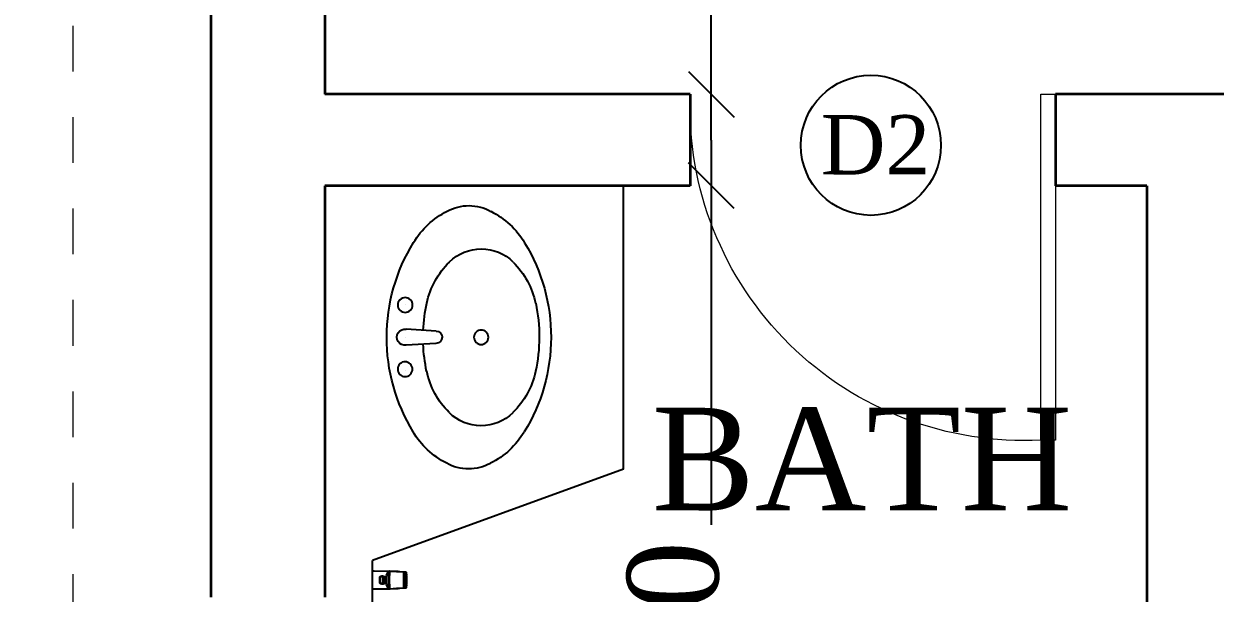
# Model space of a CAD drawing. Header units: metres. Extents: x 503482 to 1007323, y 2781056 to 5562345.
# Drawn here: x 503506.252 to 503508.861, y 2781138.485 to 2781139.731 of the extents above; entities that cross this region are included whole.
import ezdxf

# ---------------------------------------------------------------- set-up
doc = ezdxf.new("R2010")
doc.units = ezdxf.units.M
doc.header["$LTSCALE"] = 10
doc.header["$MEASUREMENT"] = 0
doc.header["$PDMODE"] = 3
doc.linetypes.add('HIDDEN', pattern=[0.375, 0.25, -0.125])
doc.layers.get('0').update_dxf_attribs({"linetype": 'CONTINUOUS'})
doc.layers.get('DEFPOINTS').update_dxf_attribs({"linetype": 'CONTINUOUS'})
for name, color, linetype, lineweight in [('01 wall', 4, 'CONTINUOUS', 35), ('01_WALLS', 7, 'CONTINUOUS', 25), ('TEXT', 254, 'CONTINUOUS', 13), ('WALL', 7, 'CONTINUOUS', 30)]:
    doc.layers.add(name, color=color, linetype=linetype, lineweight=lineweight)
for name, color, linetype in [('FUR', 31, 'CONTINUOUS'), ('IDS_FIXT', 31, 'CONTINUOUS'), ('IDT_FIXT', 31, 'CONTINUOUS')]:
    doc.layers.add(name, color=color, linetype=linetype)
doc.styles.add('AREAL', font='times.ttf')
doc.styles.add('PLAN-D$0$STANDARD', font='txt')
doc.dimstyles.new('bdc-1-100-A', dxfattribs={"dimtxt": 0.2, "dimasz": 0.1, "dimexe": 0, "dimexo": 0, "dimgap": 0.05, "dimtad": 1, "dimzin": 7, "dimdsep": 46, "dimtxsty": 'AREAL', "dimblk": 'OBLIQUE', "dimcen": 0.001, "dimdle": 0.1, "dimse1": 1, "dimse2": 1, "dimclrd": 15, "dimclre": 8, "dimclrt": 3, "dimadec": 0, "dimazin": 0, "dimtfac": 1, "dimtix": 1, "dimtmove": 2, "dimatfit": 3, "dimldrblk": 'OBLIQUE', "dimfxl": 0.1, "dimtolj": 1, "dimtzin": 0, "dimlwe": 5, "dimarcsym": 0})

# ---------------------------------------------------------------- blocks, each defined once
blk = doc.blocks.new('_Oblique')
at = {"color": 0, "linetype": 'ByBlock', "lineweight": -2}
blk.add_line((-0.5, -0.5), (0.5, 0.5), dxfattribs=at)
blk = doc.blocks.new('*D698')
at = {"layer": '01_WALLS', "color": 15, "linetype": 'Continuous', "lineweight": -2, "ltscale": 0.04, "transparency": 16777216}
for p, q in [((503507.7574, 2781139.4765), (503507.7574, 2781138.6344)), ((503507.7574, 2781136.8765), (503507.7574, 2781138.0345))]:
    blk.add_line(p, q, dxfattribs=at)
at = {"layer": 'DEFPOINTS', "color": 0, "ltscale": 0.04, "transparency": 16777216}
for p in [(503507.8112, 2781139.3765), (503507.7574, 2781136.9765), (503508.1112, 2781136.9765)]:
    blk.add_point(p, dxfattribs=at)
at = {"layer": '01_WALLS', "color": 15, "lineweight": -2, "ltscale": 0.04, "transparency": 16777216, "xscale": 0.1, "yscale": 0.1, "zscale": 0.1}
for p, rotation in [((503507.7574, 2781139.3765), 90), ((503507.7574, 2781136.9765), 270)]:
    blk.add_blockref('_Oblique', p, dxfattribs=dict(at, rotation=rotation))
at = {"layer": '01_WALLS', "color": 3, "lineweight": 5, "ltscale": 0.04, "transparency": 16777216, "insert": (503507.6753, 2781138.3345), "char_height": 0.2, "attachment_point": 5, "rotation": 90, "style": 'AREAL'}
blk.add_mtext('\\A1;2.40', dxfattribs=at)
blk = doc.blocks.new('*D705')
at = {"layer": '01_WALLS', "color": 15, "linetype": 'Continuous', "lineweight": -2, "ltscale": 0.04, "transparency": 16777216}
blk.add_line((503505.8163, 2781147.0265), (503505.8163, 2781128.7265), dxfattribs=at)
at = {"layer": 'DEFPOINTS', "color": 0, "ltscale": 0.04, "transparency": 16777216}
for p in [(503506.6612, 2781146.9265), (503505.8163, 2781128.8265), (503506.6612, 2781128.8265)]:
    blk.add_point(p, dxfattribs=at)
at = {"layer": '01_WALLS', "color": 15, "lineweight": -2, "ltscale": 0.04, "transparency": 16777216, "xscale": 0.1, "yscale": 0.1, "zscale": 0.1}
for p, rotation in [((503505.8163, 2781146.9265), 90), ((503505.8163, 2781128.8265), 270)]:
    blk.add_blockref('_Oblique', p, dxfattribs=dict(at, rotation=rotation))
at = {"layer": '01_WALLS', "color": 3, "lineweight": 5, "ltscale": 0.04, "transparency": 16777216, "insert": (503505.6642, 2781137.8765), "char_height": 0.2, "attachment_point": 5, "rotation": 90, "style": 'AREAL'}
blk.add_mtext('\\A1;18.10', dxfattribs=at)
blk = doc.blocks.new('*D710')
at = {"layer": '01_WALLS', "color": 15, "linetype": 'Continuous', "lineweight": -2, "ltscale": 0.04, "transparency": 16777216}
blk.add_line((503507.7574, 2781139.4765), (503507.7574, 2781143.2765), dxfattribs=at)
at = {"layer": 'DEFPOINTS', "color": 0, "ltscale": 0.04, "transparency": 16777216}
for p in [(503507.3708, 2781143.1765), (503507.7574, 2781143.1765), (503507.3708, 2781139.5765)]:
    blk.add_point(p, dxfattribs=at)
at = {"layer": '01_WALLS', "color": 15, "lineweight": -2, "ltscale": 0.04, "transparency": 16777216, "xscale": 0.1, "yscale": 0.1, "zscale": 0.1}
for p, rotation in [((503507.7574, 2781143.1765), 90), ((503507.7574, 2781139.5765), 270)]:
    blk.add_blockref('_Oblique', p, dxfattribs=dict(at, rotation=rotation))
at = {"layer": '01_WALLS', "color": 3, "lineweight": 5, "ltscale": 0.04, "transparency": 16777216, "insert": (503507.6054, 2781141.3765), "char_height": 0.2, "attachment_point": 5, "rotation": 90, "style": 'AREAL'}
blk.add_mtext('\\A1;3.60', dxfattribs=at)
blk = doc.blocks.new('A$C155168EF')
at = {"layer": '01_WALLS', "color": 1, "linetype": 'Continuous', "lineweight": 0, "ltscale": 24}
blk.add_lwpolyline([(1.42, 34.08), (0, 34.08), (0, 0.04), (1.42, 0.04)], close=True, dxfattribs=at)
blk.add_arc((3.11, 32.91), 32.91, 267.0463, 2.0429, dxfattribs=at)
blk = doc.blocks.new('HGRT')
at = {"layer": 'IDT_FIXT'}
for p, q in [((-3.5, 8.14), (-3.5, 8.14)), ((-0.65, 4.83), (-0.85, 8.01)), ((0.02, 8.13), (0.02, 8.13)), ((0.67, 4.83), (0.89, 8.01)), ((3.53, 8.12), (3.53, 8.12))]:
    blk.add_line(p, q, dxfattribs=at)
for centre, major_axis, start_param, end_param in [((-0.02, -9.23), (-13.67, 13.67), -0.787417, -0.237282), ((-3.41, 8.14), (-0.559, 0.559), 1.568777398438714, 7.851962705618299), ((0.02, 8.13), (0.621, 0.621), 5.362632, 8.770497), ((-0.02, -9.23), (13.67, 13.67), 0.233245, 0.783379), ((3.44, 8.12), (0.559, 0.559), 3.139574, 9.422759), ((-5.6, -0.27), (6.21, 6.21), 1.322319, 1.889213), ((5.6, -0.29), (-6.21, 6.21), 4.389934, 4.956829), ((-1.79, -2.76), (-6.21, 6.21), -0.574325, 0.003735), ((-0.02, -11.37), (-12.43, 12.43), -0.744765, -0.578386), ((-0.02, -11.37), (12.43, 12.43), 0.574348, 0.740727), ((1.78, -2.77), (-6.21, 6.21), 4.704616, 5.282676), ((0.01, 4.83), (0.466, 0.466), 2.354176, 5.495768), ((-9.22, 1.34), (3.42, 3.42), 1.848774, 2.354176), ((-4.61, 0.01), (-3.42, 3.42), 0.008258, 0.783379), ((4.61, -0.01), (-3.42, 3.42), 3.924972, 4.700093), ((9.23, 1.3), (3.42, 3.42), 5.495768, 6.001171), ((-9.22, 1.34), (3.42, 3.42), 2.354174, 2.859578), ((9.23, 1.3), (3.42, 3.42), 4.990366, 5.495768), ((-4.61, 0.01), (-3.42, 3.42), 0.783379, 1.558501), ((0, 0), (-0.544, 0.544), 1.568777398434258, 7.851962705613843), ((-5.6, 2.93), (6.21, 6.21), 2.819138, 3.386033), ((4.61, -0.01), (3.42, 3.42), 4.720647, 5.495768), ((5.61, 2.91), (-6.21, 6.21), 2.893116, 3.460011), ((-1.78, 2.77), (-6.21, 6.21), 1.563023, 2.141083), ((1.79, 2.76), (-6.21, 6.21), 2.567268, 3.145326), ((0.02, 11.86), (13.67, 13.67), 3.374837, 3.924972), ((0.02, 11.86), (-13.67, 13.67), 2.354176, 2.90431), ((0.02, 11.37), (-12.43, 12.43), 2.145144, 2.354176), ((0.02, 11.37), (12.43, 12.43), 3.924972, 4.134003)]:
    blk.add_ellipse(centre, major_axis=major_axis, ratio=1, start_param=start_param, end_param=end_param, dxfattribs=at)
at = {"layer": 'IDT_FIXT', "style": 'PLAN-D$0$STANDARD', "oblique": 0, "width": 1, "flags": 9}
for tag, p in [('PLATE', (0.02, 10.33)), ('USER2', (0.02, 10.32)), ('USER1', (0.02, 10.32)), ('RIPG', (0.02, 10.32)), ('KPG', (0.02, 10.32)), ('MATERIAL', (0.02, 10.32)), ('PRODCLASS', (0.02, 10.32)), ('PRODNAME', (0.02, 10.32)), ('USER3', (0.02, 10.31))]:
    blk.add_attdef(tag, p, '', height=0.000879, rotation=359.8843, dxfattribs=at)
blk = doc.blocks.new('A$C59800132')
at = {"layer": 'IDS_FIXT'}
for p, q in [((0, 32.6), (0, 30.5)), ((0, 28.8), (0, 28.2)), ((0, 28.2), (0, 26.1)), ((0.3, 30.2), (0.3, 32.9)), ((0.6, 32.9), (0.3, 32.9)), ((0.3, 30.2), (0.6, 30.1)), ((0.3, 28.5), (0.3, 29.1)), ((0.6, 29.1), (0.3, 29.1)), ((0.3, 25.8), (0.3, 28.5)), ((0.6, 28.5), (0.3, 28.5)), ((2.5, 2.1), (2.5, 37.9)), ((5.7, 37.9), (2.5, 37.9)), ((5.7, 37.9), (5.7, 2.1)), ((6, 2.4), (6, 37.6)), ((6.1, 36), (6, 36)), ((6.1, 37.5), (6.1, 2.5)), ((35.5, 39.7), (20.8, 39.5)), ((70.5, 40), (37.6, 39.7)), ((48.3, 26.9), (44.3, 26.8)), ((48.3, 26.6), (44.3, 26.6)), ((53.9, 28.2), (51.9, 28.2)), ((54.5, 28.2), (52.5, 28.2)), ((74, 40), (70.5, 40)), ((0, 25.8), (0, 23.7)), ((0, 23.7), (0, 22.8)), ((0, 22.8), (0, 21.4)), ((0, 21.1), (0, 18.9)), ((0, 18.6), (0, 17.2)), ((0, 17.2), (0, 16.3)), ((0, 16.3), (0, 14.2)), ((0, 13.9), (0, 11.8)), ((0, 11.8), (0, 11.2)), ((0, 9.5), (0, 7.4)), ((0.3, 23.4), (0.3, 25.8)), ((0.3, 25.8), (0.6, 25.8)), ((0.3, 22.5), (0.3, 23.4)), ((0.3, 23.4), (0.6, 23.4)), ((0.3, 21.4), (0.3, 22.5)), ((0.3, 22.5), (0.6, 22.5)), ((0.3, 18.6), (0.3, 21.4)), ((0.6, 21.4), (0.3, 21.4)), ((0.3, 17.5), (0.3, 18.6)), ((0.3, 18.6), (0.6, 18.6)), ((0.3, 16.6), (0.3, 17.5)), ((0.6, 17.5), (0.3, 17.5)), ((0.3, 14.2), (0.3, 16.6)), ((0.6, 16.6), (0.3, 16.6)), ((0.3, 11.5), (0.3, 14.2)), ((0.6, 14.2), (0.3, 14.2)), ((0.3, 10.9), (0.3, 11.5)), ((0.3, 11.5), (0.6, 11.5)), ((0.3, 10.9), (0.6, 10.9)), ((0.6, 9.9), (0.3, 9.8)), ((0.3, 7.1), (0.3, 9.8)), ((0.3, 7.1), (0.6, 7.1)), ((2.5, 2.1), (5.7, 2.1)), ((6, 4), (6.1, 4)), ((20.8, 0.5), (35.5, 0.3)), ((37.6, 0.3), (70.5, 0)), ((48.3, 13.4), (44.3, 13.4)), ((44.3, 13.2), (48.3, 13.1)), ((51.9, 11.7), (53.9, 11.8)), ((52.5, 11.7), (54.5, 11.8)), ((70.5, 0), (74, 0))]:
    blk.add_line(p, q, dxfattribs=at)
for centre, radius, start, end in [((0.3, 32.6), 0.3, 91, 180), ((0.3, 30.5), 0.3, 180, 269), ((0.3, 28.8), 0.3, 91, 180), ((0.3, 28.2), 0.3, 91, 180), ((5.7, 37.6), 0.3, 0, 90), ((6.6, 37.5), 0.5, 93.5204, 180.0007), ((2742.5, 20), 2735.9, 179.6236, 180.3764), ((26.6, 20), 20.5, 109.1155, 114.5673), ((20.8, 36.8), 2.77, 89.6679, 109.9147), ((37, 37.7), 2.07, 44.9579, 99.9116), ((-214.3, 20), 253.5, 355.6647, 4.3308), ((26.6, 26.1), 17.6, 46.6954, 47.69), ((26.6, 26), 17.7, 3.8771, 47.9608), ((0.3, 26.1), 0.3, 180, 269), ((0.3, 25.8), 0.3, 156.3427, 180), ((0.3, 23.7), 0.3, 180, 269), ((0.3, 22.8), 0.3, 180, 269), ((0.3, 21.4), 0.3, 180, 209.9491), ((0.3, 21.1), 0.3, 91, 180), ((0.3, 18.9), 0.3, 180, 269), ((0.3, 18.6), 0.3, 150.0509, 180), ((0.3, 17.2), 0.3, 91, 180), ((0.3, 16.3), 0.3, 91, 180), ((0.3, 13.9), 0.3, 91, 180), ((0.3, 14.2), 0.3, 180, 203.6573), ((0.3, 11.8), 0.3, 180, 269), ((0.3, 11.2), 0.3, 180, 269), ((0.3, 9.5), 0.3, 91, 180), ((0.3, 7.4), 0.3, 180, 269), ((5.7, 2.4), 0.3, 270, 0), ((6.6, 2.5), 0.5, 179.9982, 266.2659), ((26.6, 20), 20.5, 245.5226, 250.8845), ((20.8, 3.3), 2.82, 250.1429, 269.9937), ((37, 2.3), 2.07, 260.0751, 314.97), ((26.6, 14), 17.7, 312.0488, 356.1264), ((26.6, 13.9), 17.6, 312.294, 313.1972), ((60.6, 20), 13.1, 166.2325, 193.8376), ((72.6, 20.1), 25.1, 167.8977, 171.4786), ((69.6, 19.2), 22, 188.2925, 192.0999)]:
    blk.add_arc(centre, radius, start, end, dxfattribs=at)
for centre, major_axis, start_param, end_param in [((19.8, 20), (0, -19.4), 2.88906, 3.147641), ((20.8, 20), (0, -19.5), 2.870563, 3.141745), ((74, 20), (0, -20), 0, 3.141593), ((19.8, 20), (0, 19.4), 3.135544, 3.392356), ((20.8, 20), (0, 19.5), 3.14144, 3.412329), ((70.5, 20), (0, -20), 6.227687, 6.283185)]:
    blk.add_ellipse(centre, major_axis=major_axis, ratio=0.017452, start_param=start_param, end_param=end_param, dxfattribs=at)
for points, knots in [([(2.5, 37.9), (2.4, 37.9), (2.2, 37.9), (1.9, 37.9), (1.7, 37.9), (1.5, 37.8), (1.4, 37.8), (1.3, 37.7), (1.2, 37.7), (1.1, 37.6), (0.9, 37.4), (0.8, 37.3), (0.7, 37.1), (0.6, 36.9), (0.6, 36.7), (0.6, 36.6)], [0, 0, 0, 0, 0.122769, 0.227211, 0.313075, 0.380964, 0.431757, 0.467943, 0.513659, 0.576027, 0.654553, 0.724254, 0.803987, 0.895242, 1, 1, 1, 1]), ([(0.6, 36.6), (0.6, 36.6), (0.6, 36.5), (0.6, 36.4), (0.6, 36.1), (0.6, 35.8), (0.6, 35.4), (0.6, 34.9), (0.6, 34.4), (0.6, 33.8), (0.6, 33.3), (0.6, 32.7), (0.6, 32), (0.6, 31.3), (0.6, 30.5), (0.6, 29.9), (0.6, 29.2), (0.6, 28.6), (0.6, 28), (0.6, 27.4), (0.6, 26.9), (0.6, 26.3), (0.6, 25.7), (0.6, 25.1), (0.6, 24.4), (0.6, 23.6), (0.6, 22.7), (0.6, 21.8), (0.6, 20.7), (0.6, 19.7), (0.6, 18.5), (0.6, 17.4), (0.6, 16.2), (0.6, 15.1), (0.6, 14), (0.6, 12.9), (0.6, 11.8), (0.6, 10.7), (0.6, 9.7), (0.6, 9), (0.6, 8.4), (0.6, 8), (0.6, 7.5), (0.6, 7.1), (0.6, 6.7), (0.6, 6.2), (0.6, 5.8), (0.6, 5.3), (0.6, 4.9), (0.6, 4.5), (0.6, 4.2), (0.6, 3.9), (0.6, 3.7), (0.6, 3.6), (0.6, 3.4), (0.6, 3.4), (0.6, 3.4)], [0, 0, 0, 0, 0.026207, 0.051464, 0.07578, 0.099164, 0.121624, 0.143167, 0.163801, 0.183529, 0.202355, 0.22028, 0.241417, 0.261148, 0.27947, 0.296386, 0.311894, 0.325998, 0.338699, 0.349997, 0.36288, 0.374777, 0.387293, 0.400427, 0.41418, 0.428552, 0.446612, 0.465564, 0.485408, 0.506147, 0.527784, 0.55032, 0.573571, 0.596358, 0.618465, 0.639891, 0.665709, 0.690457, 0.71413, 0.736725, 0.749154, 0.761229, 0.772951, 0.785189, 0.799087, 0.814649, 0.831878, 0.848324, 0.866055, 0.885078, 0.905402, 0.922607, 0.940661, 0.959571, 0.979348, 1, 1, 1, 1]), ([(36.6, 39.7), (36.7, 39.7), (36.7, 39.7), (36.8, 39.5), (36.9, 38.9), (37.1, 37.3), (37.2, 34.8), (37.3, 31.9), (37.4, 30), (37.5, 27.8), (37.5, 25.7), (37.5, 23.1), (37.5, 20), (37.5, 16.3), (37.5, 13.3), (37.4, 11.1), (37.4, 9.3), (37.3, 6.5), (37.1, 3.5), (37, 1.5), (36.8, 0.7), (36.7, 0.4), (36.7, 0.3), (36.6, 0.3)], [0, 0, 0, 0, 0.011037, 0.053704, 0.079886, 0.133786, 0.248141, 0.277733, 0.3177, 0.358272, 0.399459, 0.430704, 0.494006, 0.55803, 0.621899, 0.653459, 0.684635, 0.725471, 0.8238, 0.899054, 0.935568, 0.9624, 1, 1, 1, 1]), ([(44.3, 12.8), (44.3, 12.9), (44.3, 13.1), (44.3, 13.8), (44.3, 14.3), (44.3, 16.3), (44.2, 18.2), (44.2, 21.8), (44.3, 23.7), (44.3, 25.7), (44.3, 26.2), (44.3, 26.9), (44.3, 27.1), (44.3, 27.2)], [0, 0, 0, 0, 0.088426, 0.088426, 0.224954, 0.224954, 0.49801, 0.49801, 0.771065, 0.771065, 0.907593, 0.907593, 1, 1, 1, 1]), ([(50.5, 28.2), (50.3, 28.2), (50.1, 28.2), (49.8, 28.1), (49.5, 28.1), (49.4, 28.1), (49.3, 28), (49.3, 28), (49.2, 28), (49.2, 28), (49.1, 28), (49, 28), (48.9, 27.9), (48.8, 27.9), (48.7, 27.8), (48.6, 27.7), (48.6, 27.6), (48.5, 27.5), (48.4, 27.3), (48.4, 27.1), (48.3, 26.9), (48.3, 26.6), (48.2, 26.4), (48.2, 26.1), (48.1, 25.7), (48.1, 25.4), (48, 25), (48, 24.6), (48, 24.2), (47.9, 23.8), (47.9, 23.5), (47.9, 23), (47.9, 22.6), (47.8, 22.2), (47.8, 21.7), (47.8, 21.3), (47.8, 20.8), (47.8, 20.3), (47.8, 19.8), (47.8, 19.3), (47.8, 18.8), (47.8, 18.3), (47.8, 17.8), (47.9, 17.4), (47.9, 16.9), (47.9, 16.5), (47.9, 16.1), (48, 15.7), (48, 15.4), (48, 15), (48.1, 14.7), (48.1, 14.3), (48.2, 14), (48.2, 13.7), (48.3, 13.4), (48.3, 13.2), (48.4, 12.9), (48.4, 12.7), (48.5, 12.5), (48.6, 12.4), (48.6, 12.3), (48.7, 12.2), (48.8, 12.1), (48.9, 12), (49, 12), (49, 12), (49.1, 12), (49.2, 11.9), (49.3, 11.9), (49.4, 11.9), (49.4, 11.9)], [0, 0, 0, 0, 0.0732882, 0.1443072, 0.2071267, 0.2409336, 0.2473426, 0.2528486, 0.2585055, 0.268829, 0.2791373, 0.2896103, 0.3004287, 0.311639, 0.3231148, 0.3302488, 0.3379763, 0.3454738, 0.3578061, 0.3707998, 0.3845107, 0.397661, 0.4106025, 0.4234632, 0.437961, 0.4518798, 0.4653724, 0.4784769, 0.4912375, 0.5036643, 0.5154842, 0.5274308, 0.5395304, 0.5517932, 0.5642217, 0.5768068, 0.5896882, 0.6036421, 0.6175167, 0.6312563, 0.6448169, 0.6581653, 0.6712798, 0.6841509, 0.6967802, 0.7091806, 0.7213747, 0.7333922, 0.745258, 0.7577406, 0.7705651, 0.7837446, 0.7972761, 0.8111445, 0.8234295, 0.8364579, 0.8494817, 0.8626469, 0.8762483, 0.8872028, 0.8968031, 0.9058937, 0.914287, 0.9217027, 0.9284826, 0.9355346, 0.9435664, 0.9665905, 0.9901806, 1, 1, 1, 1]), ([(50.5, 28.2), (50.3, 28.2), (50, 28.2), (49.6, 28.1), (49.4, 28.1), (49.2, 28), (49.1, 28), (48.9, 27.7), (48.8, 27.5), (48.7, 26.8), (48.6, 26.3), (48.5, 25.3), (48.4, 24.8), (48.3, 22.9), (48.3, 21.4), (48.3, 18.6), (48.3, 17.1), (48.4, 15.2), (48.5, 14.7), (48.6, 13.7), (48.7, 13.2), (48.8, 12.5), (48.9, 12.3), (49.1, 12), (49.2, 12), (49.4, 11.9), (49.6, 11.9), (50.1, 11.8), (50.4, 11.8), (50.7, 11.8)], [0, 0, 0, 0, 0.120585, 0.120585, 0.210958, 0.210958, 0.256144, 0.256144, 0.301331, 0.301331, 0.346517, 0.346517, 0.391703, 0.391703, 0.482076, 0.482076, 0.572449, 0.572449, 0.617635, 0.617635, 0.662821, 0.662821, 0.708008, 0.708008, 0.753194, 0.753194, 0.843567, 0.843567, 1, 1, 1, 1]), ([(53.9, 11.8), (53.8, 11.8), (53.6, 11.8), (53.1, 11.8), (52.8, 11.8), (52.2, 11.8), (52.1, 11.8), (51.8, 11.9), (51.7, 11.9), (51.5, 11.9), (51.4, 11.9), (51.3, 12), (51.2, 12), (51.2, 12), (51.1, 12), (51.1, 12), (51.1, 12.1), (51, 12.1), (51, 12.1), (51, 12.2), (50.9, 12.2), (50.9, 12.4), (50.8, 12.5), (50.8, 12.7), (50.8, 12.8), (50.7, 13), (50.7, 13.1), (50.6, 13.4), (50.6, 13.7), (50.6, 14), (50.5, 14.1), (50.5, 14.4), (50.5, 14.5), (50.4, 15), (50.4, 15.2), (50.4, 15.8), (50.3, 16.2), (50.3, 16.8), (50.3, 17.2), (50.3, 17.9), (50.3, 18.3), (50.2, 19), (50.2, 19.4), (50.2, 20.1), (50.2, 20.5), (50.2, 21), (50.2, 21.2), (50.3, 21.6), (50.3, 21.7), (50.3, 22.7), (50.3, 23.3), (50.4, 24.3), (50.4, 24.6), (50.5, 25.2), (50.5, 25.5), (50.5, 25.9), (50.6, 26), (50.6, 26.2), (50.6, 26.3), (50.7, 26.7), (50.7, 26.9), (50.8, 27.2), (50.8, 27.2), (50.8, 27.4), (50.8, 27.5), (50.9, 27.7), (50.9, 27.8), (51, 27.9), (51, 27.9), (51.1, 27.9), (51.1, 27.9), (51.2, 28), (51.2, 28), (51.3, 28), (51.4, 28), (51.6, 28.1), (51.7, 28.1), (52, 28.1), (52.2, 28.1), (52.9, 28.2), (53.4, 28.2), (53.9, 28.2)], [0, 0, 0, 0, 0.045083, 0.045083, 0.17364, 0.17364, 0.237918, 0.237918, 0.270057, 0.270057, 0.302196, 0.302196, 0.318266, 0.318266, 0.326301, 0.326301, 0.334335, 0.334335, 0.34237, 0.34237, 0.350405, 0.350405, 0.366475, 0.366475, 0.374509, 0.374509, 0.382544, 0.382544, 0.398614, 0.398614, 0.406649, 0.406649, 0.414683, 0.414683, 0.430753, 0.430753, 0.446823, 0.446823, 0.462892, 0.462892, 0.478962, 0.478962, 0.495031, 0.495031, 0.511101, 0.511101, 0.519136, 0.519136, 0.527171, 0.527171, 0.55931, 0.55931, 0.575379, 0.575379, 0.591449, 0.591449, 0.599484, 0.599484, 0.607518, 0.607518, 0.623588, 0.623588, 0.631623, 0.631623, 0.639658, 0.639658, 0.655727, 0.655727, 0.663762, 0.663762, 0.671797, 0.671797, 0.687866, 0.687866, 0.720006, 0.720006, 0.752145, 0.752145, 0.816423, 0.816423, 1, 1, 1, 1]), ([(55.1, 12.8), (54.9, 12.8), (54.5, 12.8), (54, 12.8), (53.7, 12.8), (53.5, 12.8), (53.3, 12.8), (53.2, 12.9), (53.2, 12.9), (53.1, 12.9), (53.1, 12.9), (53, 12.9), (53, 12.9), (53, 12.9), (53, 12.9), (53, 12.9), (52.9, 12.9), (52.8, 12.9), (52.8, 12.9), (52.7, 12.9), (52.6, 12.9), (52.5, 12.9), (52.5, 13), (52.5, 13), (52.5, 13), (52.4, 13), (52.4, 13), (52.4, 13), (52.3, 13), (52.2, 13), (52.2, 13), (52.2, 13), (52.2, 13), (52.2, 13.1), (52.1, 13.1), (52.1, 13.1), (52.1, 13.1), (52, 13.2), (52, 13.2), (52, 13.3), (52, 13.4), (51.9, 13.5), (51.9, 13.6), (51.9, 13.7), (51.8, 14), (51.8, 14.4), (51.7, 15), (51.6, 15.4), (51.6, 15.7), (51.6, 15.9), (51.6, 16.1), (51.5, 16.4), (51.5, 16.7), (51.5, 17.1), (51.5, 17.6), (51.4, 18.2), (51.4, 19), (51.4, 20), (51.4, 21), (51.4, 21.8), (51.5, 22.4), (51.5, 22.9), (51.5, 23.3), (51.5, 23.6), (51.6, 23.9), (51.6, 24.1), (51.6, 24.3), (51.6, 24.6), (51.7, 25), (51.7, 25.6), (51.8, 26), (51.9, 26.2), (51.9, 26.4), (51.9, 26.5), (52, 26.6), (52, 26.7), (52, 26.7), (52, 26.8), (52.1, 26.8), (52.1, 26.9), (52.1, 26.9), (52.2, 26.9), (52.2, 26.9), (52.2, 26.9), (52.2, 26.9), (52.2, 26.9), (52.3, 27), (52.4, 27), (52.4, 27), (52.4, 27), (52.5, 27), (52.5, 27), (52.5, 27), (52.5, 27), (52.6, 27), (52.7, 27), (52.8, 27.1), (52.8, 27.1), (52.9, 27.1), (53, 27.1), (53, 27.1), (53, 27.1), (53, 27.1), (53, 27.1), (53.1, 27.1), (53.1, 27.1), (53.2, 27.1), (53.2, 27.1), (53.3, 27.1), (53.5, 27.1), (53.7, 27.1), (54, 27.1), (54.5, 27.2), (54.9, 27.2), (55.1, 27.2)], [0, 0, 0, 0, 0.0625, 0.114583, 0.15625, 0.182292, 0.203125, 0.216146, 0.226562, 0.234375, 0.240885, 0.245443, 0.248047, 0.25, 0.251953, 0.254557, 0.259115, 0.265625, 0.273438, 0.283854, 0.294271, 0.303385, 0.307943, 0.310547, 0.3125, 0.314453, 0.317057, 0.321615, 0.328125, 0.334635, 0.339193, 0.341797, 0.34375, 0.345703, 0.348307, 0.351562, 0.355469, 0.359375, 0.363281, 0.367188, 0.371094, 0.375, 0.378906, 0.384115, 0.393229, 0.403646, 0.414062, 0.421875, 0.428385, 0.433594, 0.4375, 0.441406, 0.446615, 0.453125, 0.460938, 0.471354, 0.484375, 0.5, 0.515625, 0.528646, 0.539062, 0.546875, 0.553385, 0.558594, 0.5625, 0.566406, 0.571615, 0.578125, 0.585938, 0.596354, 0.606771, 0.615885, 0.621094, 0.625, 0.628906, 0.632812, 0.636719, 0.640625, 0.644531, 0.648438, 0.651693, 0.654297, 0.65625, 0.658203, 0.660807, 0.665365, 0.671875, 0.678385, 0.682943, 0.685547, 0.6875, 0.689453, 0.692057, 0.696615, 0.705729, 0.716146, 0.726562, 0.734375, 0.740885, 0.745443, 0.748047, 0.75, 0.751953, 0.754557, 0.759115, 0.765625, 0.773438, 0.783854, 0.796875, 0.817708, 0.84375, 0.885417, 0.9375, 1, 1, 1, 1]), ([(54.5, 11.8), (54.7, 11.8), (54.9, 11.8), (55.3, 11.8), (55.6, 11.8), (55.8, 11.8), (56, 11.8), (56.1, 11.9), (56.3, 11.9), (56.4, 11.9), (56.5, 11.9), (56.7, 11.9), (56.8, 12), (56.9, 12), (57.1, 12.1), (57.2, 12.1), (57.5, 12.3), (57.6, 12.4), (57.8, 12.8), (57.9, 13.1), (58, 13.4), (58.1, 13.9), (58.2, 14.4), (58.3, 15), (58.3, 15.6), (58.4, 16.3), (58.4, 16.9), (58.5, 17.8), (58.5, 19), (58.5, 20.5), (58.5, 21.7), (58.4, 22.6), (58.4, 23.2), (58.4, 23.6), (58.4, 24), (58.3, 24.5), (58.2, 25.1), (58.2, 25.7), (58.1, 26.2), (58, 26.6), (57.9, 27), (57.8, 27.3), (57.6, 27.5), (57.5, 27.7), (57.4, 27.8), (57.2, 27.8), (57.1, 27.9), (57, 27.9), (56.8, 28), (56.6, 28), (56.4, 28.1), (56.2, 28.1), (56, 28.1), (55.8, 28.1), (55.5, 28.1), (55.3, 28.2), (54.9, 28.2), (54.7, 28.2), (54.5, 28.2)], [0, 0, 0, 0, 0.052229, 0.096429, 0.133394, 0.162553, 0.186806, 0.202736, 0.220174, 0.234756, 0.246255, 0.25526, 0.26478, 0.275383, 0.290811, 0.303367, 0.313987, 0.328565, 0.341512, 0.35457, 0.364801, 0.376765, 0.393501, 0.408804, 0.423053, 0.435416, 0.448138, 0.45962, 0.485163, 0.513935, 0.533772, 0.550502, 0.561142, 0.567924, 0.574567, 0.585112, 0.601044, 0.618122, 0.630453, 0.639737, 0.652399, 0.66673, 0.676781, 0.683694, 0.691897, 0.699761, 0.708869, 0.720335, 0.734023, 0.756957, 0.781325, 0.804145, 0.822126, 0.847859, 0.880606, 0.918821, 0.958857, 1, 1, 1, 1]), ([(55.1, 27.2), (55.3, 27.2), (55.7, 27.2), (56.2, 27.1), (56.5, 27.1), (56.6, 27.1), (56.8, 27.1), (56.9, 27.1), (56.9, 27.1), (57, 27.1), (57, 27.1), (57, 27.1), (57, 27.1), (57, 27.1), (57.1, 27.1), (57.1, 27.1), (57.1, 27.1), (57.2, 27.1), (57.2, 27.1), (57.3, 27), (57.4, 27), (57.4, 27), (57.5, 27), (57.5, 27), (57.5, 27), (57.5, 27), (57.5, 27), (57.6, 27), (57.6, 27), (57.7, 26.9), (57.7, 26.9), (57.7, 26.9), (57.7, 26.9), (57.7, 26.9), (57.8, 26.9), (57.8, 26.9), (57.8, 26.8), (57.8, 26.8), (57.9, 26.8), (57.9, 26.7), (57.9, 26.6), (57.9, 26.5), (58, 26.4), (58, 26.3), (58.1, 26), (58.2, 25.6), (58.2, 25.1), (58.3, 24.7), (58.3, 24.4), (58.3, 24.1), (58.3, 24), (58.4, 23.7), (58.4, 23.4), (58.4, 23), (58.4, 22.5), (58.5, 21.9), (58.5, 21.1), (58.5, 20.1), (58.5, 19.1), (58.5, 18.2), (58.4, 17.6), (58.4, 17.1), (58.4, 16.7), (58.4, 16.4), (58.4, 16.2), (58.3, 16), (58.3, 15.8), (58.3, 15.5), (58.2, 15), (58.2, 14.5), (58.1, 14.1), (58, 13.8), (58, 13.6), (58, 13.5), (57.9, 13.4), (57.9, 13.3), (57.9, 13.2), (57.8, 13.2), (57.8, 13.1), (57.8, 13.1), (57.7, 13.1), (57.7, 13.1), (57.7, 13.1), (57.7, 13), (57.7, 13), (57.6, 13), (57.6, 13), (57.6, 13), (57.5, 13), (57.5, 13), (57.5, 13), (57.5, 13), (57.4, 12.9), (57.4, 12.9), (57.3, 12.9), (57.3, 12.9), (57.2, 12.9), (57.1, 12.9), (57.1, 12.9), (57.1, 12.9), (57, 12.9), (57, 12.9), (57, 12.9), (57, 12.9), (57, 12.9), (56.9, 12.9), (56.9, 12.9), (56.8, 12.8), (56.7, 12.8), (56.5, 12.8), (56.2, 12.8), (55.7, 12.8), (55.3, 12.8), (55.1, 12.8)], [0, 0, 0, 0, 0.0625, 0.114583, 0.15625, 0.182292, 0.203125, 0.216146, 0.226562, 0.234375, 0.240885, 0.245443, 0.248047, 0.25, 0.251953, 0.254557, 0.259115, 0.265625, 0.273438, 0.283854, 0.294271, 0.303385, 0.307943, 0.310547, 0.3125, 0.314453, 0.317057, 0.321615, 0.328125, 0.334635, 0.339193, 0.341797, 0.34375, 0.345703, 0.348307, 0.351562, 0.355469, 0.359375, 0.363281, 0.367188, 0.371094, 0.375, 0.378906, 0.384115, 0.393229, 0.403646, 0.414062, 0.421875, 0.428385, 0.433594, 0.4375, 0.441406, 0.446615, 0.453125, 0.460938, 0.471354, 0.484375, 0.5, 0.515625, 0.528646, 0.539062, 0.546875, 0.553385, 0.558594, 0.5625, 0.566406, 0.571615, 0.578125, 0.585938, 0.596354, 0.606771, 0.615885, 0.621094, 0.625, 0.628906, 0.634115, 0.639323, 0.644531, 0.648438, 0.651693, 0.654297, 0.65625, 0.658203, 0.660807, 0.665365, 0.671875, 0.678385, 0.682943, 0.685547, 0.6875, 0.689453, 0.692057, 0.696615, 0.705729, 0.716146, 0.726562, 0.734375, 0.740885, 0.745443, 0.748047, 0.75, 0.751953, 0.754557, 0.759115, 0.765625, 0.773438, 0.783854, 0.796875, 0.817708, 0.84375, 0.885417, 0.9375, 1, 1, 1, 1]), ([(0.6, 3.4), (0.6, 3.3), (0.6, 3.2), (0.7, 3), (0.7, 2.8), (0.8, 2.7), (1, 2.5), (1.1, 2.4), (1.3, 2.2), (1.6, 2.1), (2.1, 2.1), (2.3, 2.1), (2.5, 2.1)], [0, 0, 0, 0, 0.084348, 0.158721, 0.224176, 0.281606, 0.374347, 0.445141, 0.535974, 0.65711, 0.811621, 1, 1, 1, 1]), ([(47.8, 16.1), (47.6, 17.2), (47.5, 18.6), (47.5, 21.4), (47.6, 22.7), (47.8, 23.8)], [0, 0, 0, 0, 0.50857, 0.50857, 1, 1, 1, 1]), ([(54.5, 11.8), (54.4, 11.8), (54.3, 11.8), (54.1, 11.8), (54, 11.8), (53.9, 11.8)], [0, 0, 0, 0, 0.543505, 0.543505, 1, 1, 1, 1])]:
    blk.add_open_spline(points, degree=3, knots=knots, dxfattribs=at)
for points in [[(36.6, 39.7), (26.7, 39.1), (16.6, 38.6), (6.6, 38)], [(51.9, 28.2), (51.4, 28.2), (51, 28.2), (50.5, 28.2)], [(52.5, 28.2), (52.3, 28.2), (52.1, 28.2), (51.9, 28.2)], [(53.9, 28.2), (54.1, 28.2), (54.3, 28.2), (54.5, 28.2)], [(6.6, 2), (16.6, 1.4), (26.7, 0.9), (36.6, 0.3)], [(50.5, 11.8), (50.6, 11.8), (50.6, 11.8), (50.7, 11.8)], [(50.7, 11.8), (51.1, 11.7), (51.5, 11.7), (51.9, 11.7)], [(54.5, 11.8), (54.5, 11.8), (54.5, 11.8), (54.5, 11.8)]]:
    blk.add_open_spline(points, degree=3, dxfattribs=at)
blk = doc.blocks.new('IUYIYUIY')
at = {"layer": '01_WALLS', "color": 241, "ltscale": 0.04}
blk.add_circle((503293.6989, 2781000.8746), 0.1533, dxfattribs=at)
at = {"layer": 'TEXT', "color": 63, "lineweight": 25, "style": 'AREAL'}
blk.add_text('D2', height=0.12991, dxfattribs=at).set_placement((503293.5893, 2781000.8107))

msp = doc.modelspace()

# ---------------------------------------------------------------- linework, layer by layer
at = {"layer": '01 wall'}
for p, q in [((503506.6612, 2781143.4265), (503506.6612, 2781138.4765)), ((503506.9112, 2781143.1765), (503506.9112, 2781139.5765)), ((503507.7112, 2781139.5765), (503506.9112, 2781139.5765)), ((503507.7112, 2781139.5765), (503506.9112, 2781139.5765)), ((503507.7112, 2781139.5765), (503507.7112, 2781139.3765)), ((503508.5112, 2781139.5765), (503508.5112, 2781139.3765)), ((503508.9112, 2781139.5765), (503508.5112, 2781139.5765)), ((503506.9112, 2781139.3765), (503506.9112, 2781138.4765)), ((503507.7112, 2781139.3765), (503506.9112, 2781139.3765)), ((503508.7112, 2781139.3765), (503508.5112, 2781139.3765)), ((503508.7112, 2781139.3765), (503508.7112, 2781136.9765))]:
    msp.add_line(p, q, dxfattribs=at)
at = {"layer": '01_WALLS', "color": 2, "linetype": 'HIDDEN', "lineweight": 0, "ltscale": 0.04}
msp.add_lwpolyline([(503506.36, 2781128.8265), (503506.36, 2781143.7265), (503512.76, 2781143.7265), (503512.76, 2781141.2081), (503515.6587, 2781141.2081), (503515.6661, 2781146.9265), (503521.2686, 2781146.9265), (503521.2612, 2781124.5265), (503514.26, 2781124.5265), (503514.26, 2781126.9264), (503506.36, 2781126.9264)], close=True, dxfattribs=at)
at = {"layer": 'FUR'}
for p, q in [((503507.5655, 2781138.7564), (503507.5655, 2781139.3765)), ((503507.5655, 2781138.7564), (503507.0155, 2781138.5564)), ((503507.0155, 2781137.8765), (503507.0155, 2781138.5564))]:
    msp.add_line(p, q, dxfattribs=at)

# ---------------------------------------------------------------- block references
at = {"layer": '01_WALLS', "color": 3}
msp.add_blockref('IUYIYUIY', (214.4082, 138.5904), dxfattribs=at)
at = {"layer": 'IDS_FIXT', "xscale": -0.02048328371458469, "yscale": 0.02048328371458469, "zscale": 0.02048328371458469, "rotation": 89.76864540332654}
msp.add_blockref('HGRT', (503507.2536, 2781139.0449), dxfattribs=at)
at = {"layer": 'IDS_FIXT', "xscale": -0.0009999999996536646, "yscale": 0.0009999999996536646, "zscale": 0.0009999999996536646}
msp.add_blockref('A$C59800132', (503507.0899, 2781138.4939), dxfattribs=at)
at = {"layer": 'WALL', "color": 4, "ltscale": 20, "xscale": -0.0222222222222785, "yscale": 0.0222222222222785, "zscale": 0.0222222222222785, "rotation": 359.9975206244468}
msp.add_blockref('A$C155168EF', (503508.5112, 2781138.8191), dxfattribs=at)

# ---------------------------------------------------------------- texts
at = {"layer": 'TEXT', "color": 1, "lineweight": 25, "style": 'AREAL'}
msp.add_text('BATH', height=0.224, dxfattribs=at).set_placement((503507.6273, 2781138.6667))

# ---------------------------------------------------------------- dimensions: what is measured, and where the dimension line sits
at = {"layer": '01_WALLS', "lineweight": 5, "ltscale": 0.04}
for base, p1, p2, picture, middle in [((503505.8163, 2781128.8265), (503506.6612, 2781146.9265), (503506.6612, 2781128.8265), '*D705', (503505.6642, 2781137.8765)), ((503507.7574, 2781143.1765), (503507.3708, 2781139.5765), (503507.3708, 2781143.1765), '*D710', (503507.6054, 2781141.3765))]:
    dim = msp.add_linear_dim(base=base, p1=p1, p2=p2, angle=90, dimstyle='bdc-1-100-A', override={"dimfxl": 0.125, "dimfxlon": 1, "dimarcsym": 1}, dxfattribs=at)
    dim.commit()
    dim.dimension.update_dxf_attribs({"geometry": picture, "text_midpoint": middle})
dim = msp.add_linear_dim(base=(503507.7574, 2781136.9765), p1=(503507.8112, 2781139.3765), p2=(503508.1112, 2781136.9765), angle=90, dimstyle='bdc-1-100-A', override={"dimfxl": 0.125, "dimfxlon": 1, "dimarcsym": 1}, dxfattribs=at)
dim.commit()
dim.dimension.update_dxf_attribs({"geometry": '*D698', "text_midpoint": (503507.6753, 2781138.3345), "dimtype": 160})

doc.saveas('drawing.dxf')
